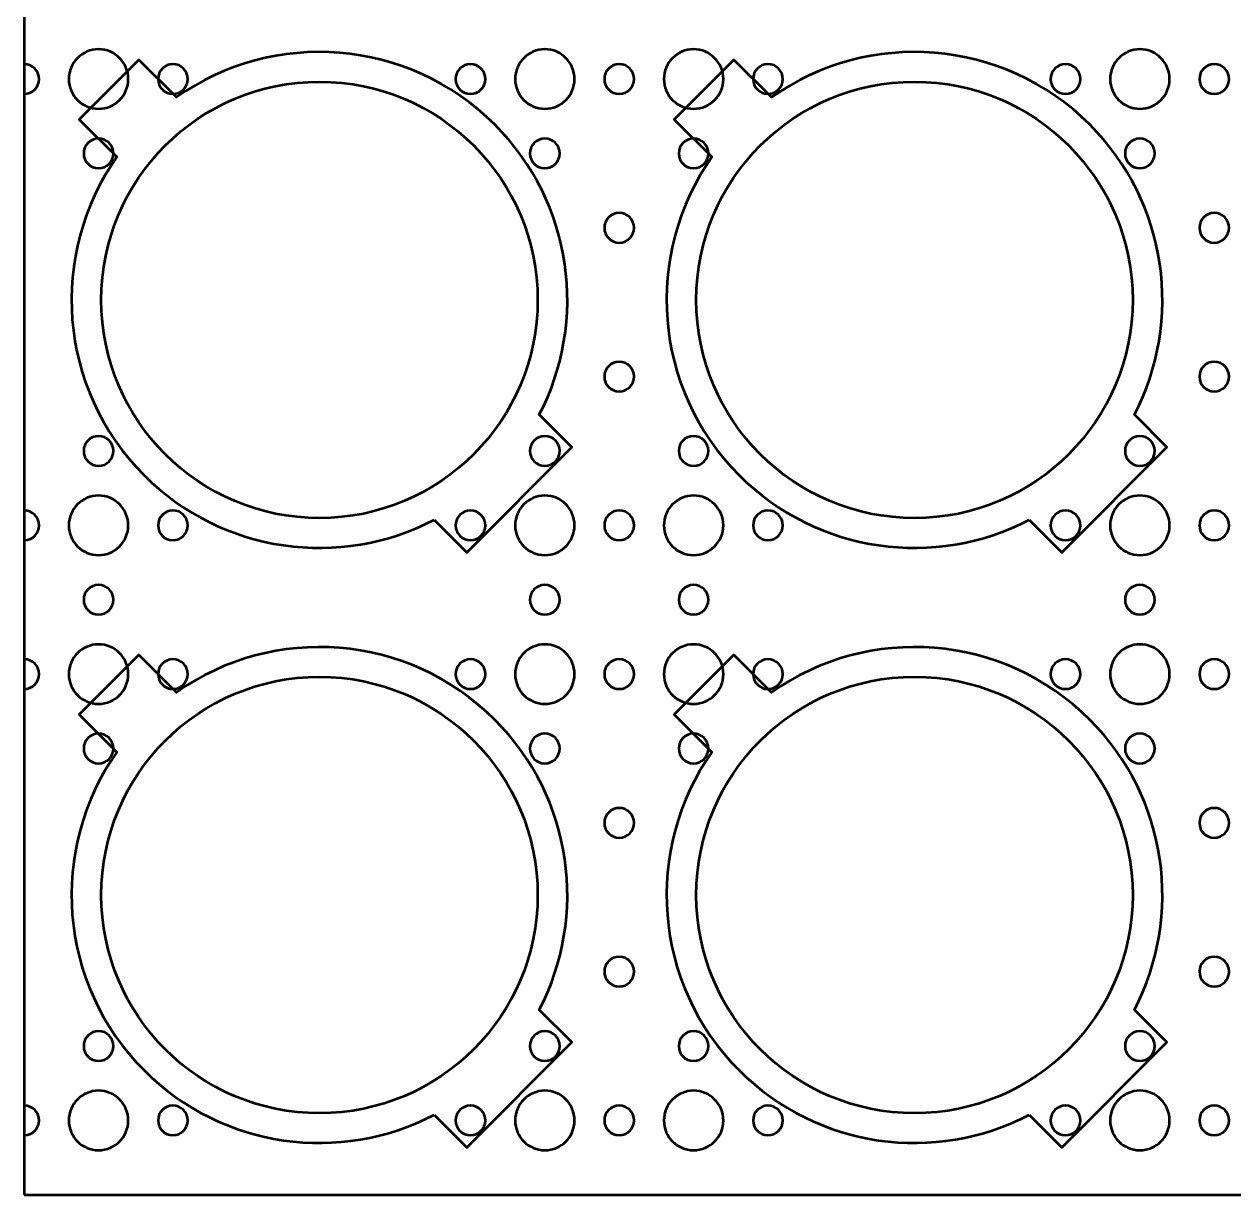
# Model space of a CAD drawing. Header units: centimetres. Extents: x -25 to 25, y -21 to 21.
# Drawn here: x -25 to -12.8, y -21 to -9.2 of the extents above; entities that cross this region are included whole.
import ezdxf

# ---------------------------------------------------------------- set-up
doc = ezdxf.new("R2010")
doc.units = ezdxf.units.CM
doc.header["$MEASUREMENT"] = 0
doc.layers.add('Layer 1', color=7, linetype='Continuous')

msp = doc.modelspace()

# ---------------------------------------------------------------- linework, layer by layer
at = {"layer": 'Layer 1', "lineweight": 53}
msp.add_lwpolyline([(-25, -21), (25, -21), (25, 21), (-25, 21), (-25, -21)], close=True, dxfattribs=at)
for centre in [(-22.02284, -11.97715), (-16.02284, -11.97715), (-22.02284, -17.97715), (-16.02284, -17.97715)]:
    msp.add_ellipse(centre, major_axis=(0, 2.2), ratio=1, dxfattribs=at)
at = {"layer": 'Layer 1', "color": 5, "lineweight": 53}
for points in [[(-20.86639, -14.19426), (-21.80885, -14.68618), (-22.99907, -14.53646), (-23.7906, -13.74492), (-23.7906, -13.74492), (-24.66446, -12.87106), (-24.75602, -11.51131), (-24.06557, -10.53546), (-24.06557, -10.53546), (-24.06557, -10.53546), (-24.44468, -10.15635), (-24.44468, -10.15635), (-24.44468, -10.15635), (-24.44468, -10.15635), (-23.84364, -9.55531), (-23.84364, -9.55531), (-23.84364, -9.55531), (-23.84364, -9.55531), (-23.46453, -9.93442), (-23.46453, -9.93442), (-23.46453, -9.93442), (-22.48868, -9.24397), (-21.12893, -9.33553), (-20.25507, -10.20939), (-20.25507, -10.20939), (-19.46353, -11.00092), (-19.31381, -12.19114), (-19.80573, -13.1336), (-19.80573, -13.1336), (-19.80573, -13.1336), (-19.47725, -13.46208), (-19.47725, -13.46208), (-19.47725, -13.46208), (-19.47725, -13.46208), (-20.53791, -14.52274), (-20.53791, -14.52274), (-20.53791, -14.52274), (-20.53791, -14.52274), (-20.86639, -14.19426), (-20.86639, -14.19426)], [(-14.86639, -14.19426), (-15.80885, -14.68618), (-16.99907, -14.53646), (-17.7906, -13.74492), (-17.7906, -13.74492), (-18.66446, -12.87106), (-18.75602, -11.51131), (-18.06557, -10.53546), (-18.06557, -10.53546), (-18.06557, -10.53546), (-18.44468, -10.15635), (-18.44468, -10.15635), (-18.44468, -10.15635), (-18.44468, -10.15635), (-17.84364, -9.55531), (-17.84364, -9.55531), (-17.84364, -9.55531), (-17.84364, -9.55531), (-17.46453, -9.93442), (-17.46453, -9.93442), (-17.46453, -9.93442), (-16.48868, -9.24397), (-15.12893, -9.33553), (-14.25507, -10.20939), (-14.25507, -10.20939), (-13.46353, -11.00092), (-13.31381, -12.19114), (-13.80573, -13.1336), (-13.80573, -13.1336), (-13.80573, -13.1336), (-13.47725, -13.46208), (-13.47725, -13.46208), (-13.47725, -13.46208), (-13.47725, -13.46208), (-14.53791, -14.52274), (-14.53791, -14.52274), (-14.53791, -14.52274), (-14.53791, -14.52274), (-14.86639, -14.19426), (-14.86639, -14.19426)], [(-20.86639, -20.19426), (-21.80885, -20.68618), (-22.99907, -20.53646), (-23.7906, -19.74492), (-23.7906, -19.74492), (-24.66446, -18.87106), (-24.75602, -17.51131), (-24.06557, -16.53546), (-24.06557, -16.53546), (-24.06557, -16.53546), (-24.44468, -16.15635), (-24.44468, -16.15635), (-24.44468, -16.15635), (-24.44468, -16.15635), (-23.84364, -15.55531), (-23.84364, -15.55531), (-23.84364, -15.55531), (-23.84364, -15.55531), (-23.46453, -15.93442), (-23.46453, -15.93442), (-23.46453, -15.93442), (-22.48868, -15.24397), (-21.12893, -15.33553), (-20.25507, -16.20939), (-20.25507, -16.20939), (-19.46353, -17.00092), (-19.31381, -18.19114), (-19.80573, -19.1336), (-19.80573, -19.1336), (-19.80573, -19.1336), (-19.47725, -19.46208), (-19.47725, -19.46208), (-19.47725, -19.46208), (-19.47725, -19.46208), (-20.53791, -20.52274), (-20.53791, -20.52274), (-20.53791, -20.52274), (-20.53791, -20.52274), (-20.86639, -20.19426), (-20.86639, -20.19426)], [(-14.86639, -20.19426), (-15.80885, -20.68618), (-16.99907, -20.53646), (-17.7906, -19.74492), (-17.7906, -19.74492), (-18.66446, -18.87106), (-18.75602, -17.51131), (-18.06557, -16.53546), (-18.06557, -16.53546), (-18.06557, -16.53546), (-18.44468, -16.15635), (-18.44468, -16.15635), (-18.44468, -16.15635), (-18.44468, -16.15635), (-17.84364, -15.55531), (-17.84364, -15.55531), (-17.84364, -15.55531), (-17.84364, -15.55531), (-17.46453, -15.93442), (-17.46453, -15.93442), (-17.46453, -15.93442), (-16.48868, -15.24397), (-15.12893, -15.33553), (-14.25507, -16.20939), (-14.25507, -16.20939), (-13.46353, -17.00092), (-13.31381, -18.19114), (-13.80573, -19.1336), (-13.80573, -19.1336), (-13.80573, -19.1336), (-13.47725, -19.46208), (-13.47725, -19.46208), (-13.47725, -19.46208), (-13.47725, -19.46208), (-14.53791, -20.52274), (-14.53791, -20.52274), (-14.53791, -20.52274), (-14.53791, -20.52274), (-14.86639, -20.19426), (-14.86639, -20.19426)]]:
    msp.add_open_spline(points, degree=3, knots=[0, 0, 0, 0, 0.09090909, 0.09090909, 0.09090909, 0.09090909, 0.18181818, 0.18181818, 0.18181818, 0.18181818, 0.27272727, 0.27272727, 0.27272727, 0.27272727, 0.36363636, 0.36363636, 0.36363636, 0.36363636, 0.45454545, 0.45454545, 0.45454545, 0.45454545, 0.54545455, 0.54545455, 0.54545455, 0.54545455, 0.63636364, 0.63636364, 0.63636364, 0.63636364, 0.72727273, 0.72727273, 0.72727273, 0.72727273, 0.81818182, 0.81818182, 0.81818182, 0.81818182, 1, 1, 1, 1], dxfattribs=at)
at = {"layer": 'Layer 1', "lineweight": 53}
for points, knots in [([(-24.25, -9.44998), (-24.08431, -9.44998), (-23.95, -9.58429), (-23.95, -9.74998), (-23.95, -9.74998), (-23.95, -9.91567), (-24.08431, -10.04998), (-24.25, -10.04998), (-24.25, -10.04998), (-24.41569, -10.04998), (-24.55, -9.91567), (-24.55, -9.74998), (-24.55, -9.74998), (-24.55, -9.58429), (-24.41569, -9.44998), (-24.25, -9.44998)], [0, 0, 0, 0, 0.2, 0.2, 0.2, 0.2, 0.4, 0.4, 0.4, 0.4, 0.6, 0.6, 0.6, 0.6, 1, 1, 1, 1]), ([(-19.75, -9.44998), (-19.58431, -9.44998), (-19.45, -9.58429), (-19.45, -9.74998), (-19.45, -9.74998), (-19.45, -9.91567), (-19.58431, -10.04998), (-19.75, -10.04998), (-19.75, -10.04998), (-19.91569, -10.04998), (-20.05, -9.91567), (-20.05, -9.74998), (-20.05, -9.74998), (-20.05, -9.58429), (-19.91569, -9.44998), (-19.75, -9.44998)], [0, 0, 0, 0, 0.2, 0.2, 0.2, 0.2, 0.4, 0.4, 0.4, 0.4, 0.6, 0.6, 0.6, 0.6, 1, 1, 1, 1]), ([(-18.25, -9.44998), (-18.08431, -9.44998), (-17.95, -9.58429), (-17.95, -9.74998), (-17.95, -9.74998), (-17.95, -9.91567), (-18.08431, -10.04998), (-18.25, -10.04998), (-18.25, -10.04998), (-18.41569, -10.04998), (-18.55, -9.91567), (-18.55, -9.74998), (-18.55, -9.74998), (-18.55, -9.58429), (-18.41569, -9.44998), (-18.25, -9.44998)], [0, 0, 0, 0, 0.2, 0.2, 0.2, 0.2, 0.4, 0.4, 0.4, 0.4, 0.6, 0.6, 0.6, 0.6, 1, 1, 1, 1]), ([(-13.75, -9.44998), (-13.58431, -9.44998), (-13.45, -9.58429), (-13.45, -9.74998), (-13.45, -9.74998), (-13.45, -9.91567), (-13.58431, -10.04998), (-13.75, -10.04998), (-13.75, -10.04998), (-13.91569, -10.04998), (-14.05, -9.91567), (-14.05, -9.74998), (-14.05, -9.74998), (-14.05, -9.58429), (-13.91569, -9.44998), (-13.75, -9.44998)], [0, 0, 0, 0, 0.2, 0.2, 0.2, 0.2, 0.4, 0.4, 0.4, 0.4, 0.6, 0.6, 0.6, 0.6, 1, 1, 1, 1]), ([(-25, -9.59998), (-24.91716, -9.59998), (-24.85, -9.66714), (-24.85, -9.74998), (-24.85, -9.74998), (-24.85, -9.83282), (-24.91716, -9.89998), (-25, -9.89998), (-25, -9.89998), (-25, -9.89998), (-25, -9.59998), (-25, -9.59998)], [0, 0, 0, 0, 0.25, 0.25, 0.25, 0.25, 0.5, 0.5, 0.5, 0.5, 1, 1, 1, 1]), ([(-23.5, -9.59998), (-23.41716, -9.59998), (-23.35, -9.66714), (-23.35, -9.74998), (-23.35, -9.74998), (-23.35, -9.83282), (-23.41716, -9.89998), (-23.5, -9.89998), (-23.5, -9.89998), (-23.58284, -9.89998), (-23.65, -9.83282), (-23.65, -9.74998), (-23.65, -9.74998), (-23.65, -9.66714), (-23.58284, -9.59998), (-23.5, -9.59998)], [0, 0, 0, 0, 0.2, 0.2, 0.2, 0.2, 0.4, 0.4, 0.4, 0.4, 0.6, 0.6, 0.6, 0.6, 1, 1, 1, 1]), ([(-20.5, -9.59998), (-20.41716, -9.59998), (-20.35, -9.66714), (-20.35, -9.74998), (-20.35, -9.74998), (-20.35, -9.83282), (-20.41716, -9.89998), (-20.5, -9.89998), (-20.5, -9.89998), (-20.58284, -9.89998), (-20.65, -9.83282), (-20.65, -9.74998), (-20.65, -9.74998), (-20.65, -9.66714), (-20.58284, -9.59998), (-20.5, -9.59998)], [0, 0, 0, 0, 0.2, 0.2, 0.2, 0.2, 0.4, 0.4, 0.4, 0.4, 0.6, 0.6, 0.6, 0.6, 1, 1, 1, 1]), ([(-19, -9.59998), (-18.91716, -9.59998), (-18.85, -9.66714), (-18.85, -9.74998), (-18.85, -9.74998), (-18.85, -9.83282), (-18.91716, -9.89998), (-19, -9.89998), (-19, -9.89998), (-19.08284, -9.89998), (-19.15, -9.83282), (-19.15, -9.74998), (-19.15, -9.74998), (-19.15, -9.66714), (-19.08284, -9.59998), (-19, -9.59998)], [0, 0, 0, 0, 0.2, 0.2, 0.2, 0.2, 0.4, 0.4, 0.4, 0.4, 0.6, 0.6, 0.6, 0.6, 1, 1, 1, 1]), ([(-17.5, -9.59998), (-17.41716, -9.59998), (-17.35, -9.66714), (-17.35, -9.74998), (-17.35, -9.74998), (-17.35, -9.83282), (-17.41716, -9.89998), (-17.5, -9.89998), (-17.5, -9.89998), (-17.58284, -9.89998), (-17.65, -9.83282), (-17.65, -9.74998), (-17.65, -9.74998), (-17.65, -9.66714), (-17.58284, -9.59998), (-17.5, -9.59998)], [0, 0, 0, 0, 0.2, 0.2, 0.2, 0.2, 0.4, 0.4, 0.4, 0.4, 0.6, 0.6, 0.6, 0.6, 1, 1, 1, 1]), ([(-14.5, -9.59998), (-14.41716, -9.59998), (-14.35, -9.66714), (-14.35, -9.74998), (-14.35, -9.74998), (-14.35, -9.83282), (-14.41716, -9.89998), (-14.5, -9.89998), (-14.5, -9.89998), (-14.58284, -9.89998), (-14.65, -9.83282), (-14.65, -9.74998), (-14.65, -9.74998), (-14.65, -9.66714), (-14.58284, -9.59998), (-14.5, -9.59998)], [0, 0, 0, 0, 0.2, 0.2, 0.2, 0.2, 0.4, 0.4, 0.4, 0.4, 0.6, 0.6, 0.6, 0.6, 1, 1, 1, 1]), ([(-13, -9.59998), (-12.91716, -9.59998), (-12.85, -9.66714), (-12.85, -9.74998), (-12.85, -9.74998), (-12.85, -9.83282), (-12.91716, -9.89998), (-13, -9.89998), (-13, -9.89998), (-13.08284, -9.89998), (-13.15, -9.83282), (-13.15, -9.74998), (-13.15, -9.74998), (-13.15, -9.66714), (-13.08284, -9.59998), (-13, -9.59998)], [0, 0, 0, 0, 0.2, 0.2, 0.2, 0.2, 0.4, 0.4, 0.4, 0.4, 0.6, 0.6, 0.6, 0.6, 1, 1, 1, 1]), ([(-24.4, -10.49998), (-24.4, -10.41714), (-24.33284, -10.34998), (-24.25, -10.34998), (-24.25, -10.34998), (-24.16716, -10.34998), (-24.1, -10.41714), (-24.1, -10.49998), (-24.1, -10.49998), (-24.1, -10.58282), (-24.16716, -10.64998), (-24.25, -10.64998), (-24.25, -10.64998), (-24.33284, -10.64998), (-24.4, -10.58282), (-24.4, -10.49998)], [0, 0, 0, 0, 0.2, 0.2, 0.2, 0.2, 0.4, 0.4, 0.4, 0.4, 0.6, 0.6, 0.6, 0.6, 1, 1, 1, 1]), ([(-19.9, -10.49998), (-19.9, -10.41714), (-19.83284, -10.34998), (-19.75, -10.34998), (-19.75, -10.34998), (-19.66716, -10.34998), (-19.6, -10.41714), (-19.6, -10.49998), (-19.6, -10.49998), (-19.6, -10.58282), (-19.66716, -10.64998), (-19.75, -10.64998), (-19.75, -10.64998), (-19.83284, -10.64998), (-19.9, -10.58282), (-19.9, -10.49998)], [0, 0, 0, 0, 0.2, 0.2, 0.2, 0.2, 0.4, 0.4, 0.4, 0.4, 0.6, 0.6, 0.6, 0.6, 1, 1, 1, 1]), ([(-18.4, -10.49998), (-18.4, -10.41714), (-18.33284, -10.34998), (-18.25, -10.34998), (-18.25, -10.34998), (-18.16716, -10.34998), (-18.1, -10.41714), (-18.1, -10.49998), (-18.1, -10.49998), (-18.1, -10.58282), (-18.16716, -10.64998), (-18.25, -10.64998), (-18.25, -10.64998), (-18.33284, -10.64998), (-18.4, -10.58282), (-18.4, -10.49998)], [0, 0, 0, 0, 0.2, 0.2, 0.2, 0.2, 0.4, 0.4, 0.4, 0.4, 0.6, 0.6, 0.6, 0.6, 1, 1, 1, 1]), ([(-13.9, -10.49998), (-13.9, -10.41714), (-13.83284, -10.34998), (-13.75, -10.34998), (-13.75, -10.34998), (-13.66716, -10.34998), (-13.6, -10.41714), (-13.6, -10.49998), (-13.6, -10.49998), (-13.6, -10.58282), (-13.66716, -10.64998), (-13.75, -10.64998), (-13.75, -10.64998), (-13.83284, -10.64998), (-13.9, -10.58282), (-13.9, -10.49998)], [0, 0, 0, 0, 0.2, 0.2, 0.2, 0.2, 0.4, 0.4, 0.4, 0.4, 0.6, 0.6, 0.6, 0.6, 1, 1, 1, 1]), ([(-19, -11.09998), (-18.91716, -11.09998), (-18.85, -11.16714), (-18.85, -11.24998), (-18.85, -11.24998), (-18.85, -11.33282), (-18.91716, -11.39998), (-19, -11.39998), (-19, -11.39998), (-19.08284, -11.39998), (-19.15, -11.33282), (-19.15, -11.24998), (-19.15, -11.24998), (-19.15, -11.16714), (-19.08284, -11.09998), (-19, -11.09998)], [0, 0, 0, 0, 0.2, 0.2, 0.2, 0.2, 0.4, 0.4, 0.4, 0.4, 0.6, 0.6, 0.6, 0.6, 1, 1, 1, 1]), ([(-13, -11.09998), (-12.91716, -11.09998), (-12.85, -11.16714), (-12.85, -11.24998), (-12.85, -11.24998), (-12.85, -11.33282), (-12.91716, -11.39998), (-13, -11.39998), (-13, -11.39998), (-13.08284, -11.39998), (-13.15, -11.33282), (-13.15, -11.24998), (-13.15, -11.24998), (-13.15, -11.16714), (-13.08284, -11.09998), (-13, -11.09998)], [0, 0, 0, 0, 0.2, 0.2, 0.2, 0.2, 0.4, 0.4, 0.4, 0.4, 0.6, 0.6, 0.6, 0.6, 1, 1, 1, 1]), ([(-19, -12.59998), (-18.91716, -12.59998), (-18.85, -12.66714), (-18.85, -12.74998), (-18.85, -12.74998), (-18.85, -12.83282), (-18.91716, -12.89998), (-19, -12.89998), (-19, -12.89998), (-19.08284, -12.89998), (-19.15, -12.83282), (-19.15, -12.74998), (-19.15, -12.74998), (-19.15, -12.66714), (-19.08284, -12.59998), (-19, -12.59998)], [0, 0, 0, 0, 0.2, 0.2, 0.2, 0.2, 0.4, 0.4, 0.4, 0.4, 0.6, 0.6, 0.6, 0.6, 1, 1, 1, 1]), ([(-13, -12.59998), (-12.91716, -12.59998), (-12.85, -12.66714), (-12.85, -12.74998), (-12.85, -12.74998), (-12.85, -12.83282), (-12.91716, -12.89998), (-13, -12.89998), (-13, -12.89998), (-13.08284, -12.89998), (-13.15, -12.83282), (-13.15, -12.74998), (-13.15, -12.74998), (-13.15, -12.66714), (-13.08284, -12.59998), (-13, -12.59998)], [0, 0, 0, 0, 0.2, 0.2, 0.2, 0.2, 0.4, 0.4, 0.4, 0.4, 0.6, 0.6, 0.6, 0.6, 1, 1, 1, 1]), ([(-24.4, -13.49998), (-24.4, -13.41714), (-24.33284, -13.34998), (-24.25, -13.34998), (-24.25, -13.34998), (-24.16716, -13.34998), (-24.1, -13.41714), (-24.1, -13.49998), (-24.1, -13.49998), (-24.1, -13.58282), (-24.16716, -13.64998), (-24.25, -13.64998), (-24.25, -13.64998), (-24.33284, -13.64998), (-24.4, -13.58282), (-24.4, -13.49998)], [0, 0, 0, 0, 0.2, 0.2, 0.2, 0.2, 0.4, 0.4, 0.4, 0.4, 0.6, 0.6, 0.6, 0.6, 1, 1, 1, 1]), ([(-19.9, -13.49998), (-19.9, -13.41714), (-19.83284, -13.34998), (-19.75, -13.34998), (-19.75, -13.34998), (-19.66716, -13.34998), (-19.6, -13.41714), (-19.6, -13.49998), (-19.6, -13.49998), (-19.6, -13.58282), (-19.66716, -13.64998), (-19.75, -13.64998), (-19.75, -13.64998), (-19.83284, -13.64998), (-19.9, -13.58282), (-19.9, -13.49998)], [0, 0, 0, 0, 0.2, 0.2, 0.2, 0.2, 0.4, 0.4, 0.4, 0.4, 0.6, 0.6, 0.6, 0.6, 1, 1, 1, 1]), ([(-18.4, -13.49998), (-18.4, -13.41714), (-18.33284, -13.34998), (-18.25, -13.34998), (-18.25, -13.34998), (-18.16716, -13.34998), (-18.1, -13.41714), (-18.1, -13.49998), (-18.1, -13.49998), (-18.1, -13.58282), (-18.16716, -13.64998), (-18.25, -13.64998), (-18.25, -13.64998), (-18.33284, -13.64998), (-18.4, -13.58282), (-18.4, -13.49998)], [0, 0, 0, 0, 0.2, 0.2, 0.2, 0.2, 0.4, 0.4, 0.4, 0.4, 0.6, 0.6, 0.6, 0.6, 1, 1, 1, 1]), ([(-13.9, -13.49998), (-13.9, -13.41714), (-13.83284, -13.34998), (-13.75, -13.34998), (-13.75, -13.34998), (-13.66716, -13.34998), (-13.6, -13.41714), (-13.6, -13.49998), (-13.6, -13.49998), (-13.6, -13.58282), (-13.66716, -13.64998), (-13.75, -13.64998), (-13.75, -13.64998), (-13.83284, -13.64998), (-13.9, -13.58282), (-13.9, -13.49998)], [0, 0, 0, 0, 0.2, 0.2, 0.2, 0.2, 0.4, 0.4, 0.4, 0.4, 0.6, 0.6, 0.6, 0.6, 1, 1, 1, 1]), ([(-24.25, -13.94998), (-24.08431, -13.94998), (-23.95, -14.08429), (-23.95, -14.24998), (-23.95, -14.24998), (-23.95, -14.41567), (-24.08431, -14.54998), (-24.25, -14.54998), (-24.25, -14.54998), (-24.41569, -14.54998), (-24.55, -14.41567), (-24.55, -14.24998), (-24.55, -14.24998), (-24.55, -14.08429), (-24.41569, -13.94998), (-24.25, -13.94998)], [0, 0, 0, 0, 0.2, 0.2, 0.2, 0.2, 0.4, 0.4, 0.4, 0.4, 0.6, 0.6, 0.6, 0.6, 1, 1, 1, 1]), ([(-19.75, -13.94998), (-19.58431, -13.94998), (-19.45, -14.08429), (-19.45, -14.24998), (-19.45, -14.24998), (-19.45, -14.41567), (-19.58431, -14.54998), (-19.75, -14.54998), (-19.75, -14.54998), (-19.91569, -14.54998), (-20.05, -14.41567), (-20.05, -14.24998), (-20.05, -14.24998), (-20.05, -14.08429), (-19.91569, -13.94998), (-19.75, -13.94998)], [0, 0, 0, 0, 0.2, 0.2, 0.2, 0.2, 0.4, 0.4, 0.4, 0.4, 0.6, 0.6, 0.6, 0.6, 1, 1, 1, 1]), ([(-18.25, -13.94998), (-18.08431, -13.94998), (-17.95, -14.08429), (-17.95, -14.24998), (-17.95, -14.24998), (-17.95, -14.41567), (-18.08431, -14.54998), (-18.25, -14.54998), (-18.25, -14.54998), (-18.41569, -14.54998), (-18.55, -14.41567), (-18.55, -14.24998), (-18.55, -14.24998), (-18.55, -14.08429), (-18.41569, -13.94998), (-18.25, -13.94998)], [0, 0, 0, 0, 0.2, 0.2, 0.2, 0.2, 0.4, 0.4, 0.4, 0.4, 0.6, 0.6, 0.6, 0.6, 1, 1, 1, 1]), ([(-13.75, -13.94998), (-13.58431, -13.94998), (-13.45, -14.08429), (-13.45, -14.24998), (-13.45, -14.24998), (-13.45, -14.41567), (-13.58431, -14.54998), (-13.75, -14.54998), (-13.75, -14.54998), (-13.91569, -14.54998), (-14.05, -14.41567), (-14.05, -14.24998), (-14.05, -14.24998), (-14.05, -14.08429), (-13.91569, -13.94998), (-13.75, -13.94998)], [0, 0, 0, 0, 0.2, 0.2, 0.2, 0.2, 0.4, 0.4, 0.4, 0.4, 0.6, 0.6, 0.6, 0.6, 1, 1, 1, 1]), ([(-25, -14.09998), (-24.91716, -14.09998), (-24.85, -14.16714), (-24.85, -14.24998), (-24.85, -14.24998), (-24.85, -14.33282), (-24.91716, -14.39998), (-25, -14.39998), (-25, -14.39998), (-25, -14.39998), (-25, -14.09998), (-25, -14.09998)], [0, 0, 0, 0, 0.25, 0.25, 0.25, 0.25, 0.5, 0.5, 0.5, 0.5, 1, 1, 1, 1]), ([(-23.5, -14.09998), (-23.41716, -14.09998), (-23.35, -14.16714), (-23.35, -14.24998), (-23.35, -14.24998), (-23.35, -14.33282), (-23.41716, -14.39998), (-23.5, -14.39998), (-23.5, -14.39998), (-23.58284, -14.39998), (-23.65, -14.33282), (-23.65, -14.24998), (-23.65, -14.24998), (-23.65, -14.16714), (-23.58284, -14.09998), (-23.5, -14.09998)], [0, 0, 0, 0, 0.2, 0.2, 0.2, 0.2, 0.4, 0.4, 0.4, 0.4, 0.6, 0.6, 0.6, 0.6, 1, 1, 1, 1]), ([(-20.5, -14.09998), (-20.41716, -14.09998), (-20.35, -14.16714), (-20.35, -14.24998), (-20.35, -14.24998), (-20.35, -14.33282), (-20.41716, -14.39998), (-20.5, -14.39998), (-20.5, -14.39998), (-20.58284, -14.39998), (-20.65, -14.33282), (-20.65, -14.24998), (-20.65, -14.24998), (-20.65, -14.16714), (-20.58284, -14.09998), (-20.5, -14.09998)], [0, 0, 0, 0, 0.2, 0.2, 0.2, 0.2, 0.4, 0.4, 0.4, 0.4, 0.6, 0.6, 0.6, 0.6, 1, 1, 1, 1]), ([(-19, -14.09998), (-18.91716, -14.09998), (-18.85, -14.16714), (-18.85, -14.24998), (-18.85, -14.24998), (-18.85, -14.33282), (-18.91716, -14.39998), (-19, -14.39998), (-19, -14.39998), (-19.08284, -14.39998), (-19.15, -14.33282), (-19.15, -14.24998), (-19.15, -14.24998), (-19.15, -14.16714), (-19.08284, -14.09998), (-19, -14.09998)], [0, 0, 0, 0, 0.2, 0.2, 0.2, 0.2, 0.4, 0.4, 0.4, 0.4, 0.6, 0.6, 0.6, 0.6, 1, 1, 1, 1]), ([(-17.5, -14.09998), (-17.41716, -14.09998), (-17.35, -14.16714), (-17.35, -14.24998), (-17.35, -14.24998), (-17.35, -14.33282), (-17.41716, -14.39998), (-17.5, -14.39998), (-17.5, -14.39998), (-17.58284, -14.39998), (-17.65, -14.33282), (-17.65, -14.24998), (-17.65, -14.24998), (-17.65, -14.16714), (-17.58284, -14.09998), (-17.5, -14.09998)], [0, 0, 0, 0, 0.2, 0.2, 0.2, 0.2, 0.4, 0.4, 0.4, 0.4, 0.6, 0.6, 0.6, 0.6, 1, 1, 1, 1]), ([(-14.5, -14.09998), (-14.41716, -14.09998), (-14.35, -14.16714), (-14.35, -14.24998), (-14.35, -14.24998), (-14.35, -14.33282), (-14.41716, -14.39998), (-14.5, -14.39998), (-14.5, -14.39998), (-14.58284, -14.39998), (-14.65, -14.33282), (-14.65, -14.24998), (-14.65, -14.24998), (-14.65, -14.16714), (-14.58284, -14.09998), (-14.5, -14.09998)], [0, 0, 0, 0, 0.2, 0.2, 0.2, 0.2, 0.4, 0.4, 0.4, 0.4, 0.6, 0.6, 0.6, 0.6, 1, 1, 1, 1]), ([(-13, -14.09998), (-12.91716, -14.09998), (-12.85, -14.16714), (-12.85, -14.24998), (-12.85, -14.24998), (-12.85, -14.33282), (-12.91716, -14.39998), (-13, -14.39998), (-13, -14.39998), (-13.08284, -14.39998), (-13.15, -14.33282), (-13.15, -14.24998), (-13.15, -14.24998), (-13.15, -14.16714), (-13.08284, -14.09998), (-13, -14.09998)], [0, 0, 0, 0, 0.2, 0.2, 0.2, 0.2, 0.4, 0.4, 0.4, 0.4, 0.6, 0.6, 0.6, 0.6, 1, 1, 1, 1]), ([(-24.4, -14.99998), (-24.4, -14.91714), (-24.33284, -14.84998), (-24.25, -14.84998), (-24.25, -14.84998), (-24.16716, -14.84998), (-24.1, -14.91714), (-24.1, -14.99998), (-24.1, -14.99998), (-24.1, -15.08282), (-24.16716, -15.14998), (-24.25, -15.14998), (-24.25, -15.14998), (-24.33284, -15.14998), (-24.4, -15.08282), (-24.4, -14.99998)], [0, 0, 0, 0, 0.2, 0.2, 0.2, 0.2, 0.4, 0.4, 0.4, 0.4, 0.6, 0.6, 0.6, 0.6, 1, 1, 1, 1]), ([(-19.9, -14.99998), (-19.9, -14.91714), (-19.83284, -14.84998), (-19.75, -14.84998), (-19.75, -14.84998), (-19.66716, -14.84998), (-19.6, -14.91714), (-19.6, -14.99998), (-19.6, -14.99998), (-19.6, -15.08282), (-19.66716, -15.14998), (-19.75, -15.14998), (-19.75, -15.14998), (-19.83284, -15.14998), (-19.9, -15.08282), (-19.9, -14.99998)], [0, 0, 0, 0, 0.2, 0.2, 0.2, 0.2, 0.4, 0.4, 0.4, 0.4, 0.6, 0.6, 0.6, 0.6, 1, 1, 1, 1]), ([(-18.4, -14.99998), (-18.4, -14.91714), (-18.33284, -14.84998), (-18.25, -14.84998), (-18.25, -14.84998), (-18.16716, -14.84998), (-18.1, -14.91714), (-18.1, -14.99998), (-18.1, -14.99998), (-18.1, -15.08282), (-18.16716, -15.14998), (-18.25, -15.14998), (-18.25, -15.14998), (-18.33284, -15.14998), (-18.4, -15.08282), (-18.4, -14.99998)], [0, 0, 0, 0, 0.2, 0.2, 0.2, 0.2, 0.4, 0.4, 0.4, 0.4, 0.6, 0.6, 0.6, 0.6, 1, 1, 1, 1]), ([(-13.9, -14.99998), (-13.9, -14.91714), (-13.83284, -14.84998), (-13.75, -14.84998), (-13.75, -14.84998), (-13.66716, -14.84998), (-13.6, -14.91714), (-13.6, -14.99998), (-13.6, -14.99998), (-13.6, -15.08282), (-13.66716, -15.14998), (-13.75, -15.14998), (-13.75, -15.14998), (-13.83284, -15.14998), (-13.9, -15.08282), (-13.9, -14.99998)], [0, 0, 0, 0, 0.2, 0.2, 0.2, 0.2, 0.4, 0.4, 0.4, 0.4, 0.6, 0.6, 0.6, 0.6, 1, 1, 1, 1]), ([(-24.25, -15.44998), (-24.08431, -15.44998), (-23.95, -15.58429), (-23.95, -15.74998), (-23.95, -15.74998), (-23.95, -15.91567), (-24.08431, -16.04998), (-24.25, -16.04998), (-24.25, -16.04998), (-24.41569, -16.04998), (-24.55, -15.91567), (-24.55, -15.74998), (-24.55, -15.74998), (-24.55, -15.58429), (-24.41569, -15.44998), (-24.25, -15.44998)], [0, 0, 0, 0, 0.2, 0.2, 0.2, 0.2, 0.4, 0.4, 0.4, 0.4, 0.6, 0.6, 0.6, 0.6, 1, 1, 1, 1]), ([(-19.75, -15.44998), (-19.58431, -15.44998), (-19.45, -15.58429), (-19.45, -15.74998), (-19.45, -15.74998), (-19.45, -15.91567), (-19.58431, -16.04998), (-19.75, -16.04998), (-19.75, -16.04998), (-19.91569, -16.04998), (-20.05, -15.91567), (-20.05, -15.74998), (-20.05, -15.74998), (-20.05, -15.58429), (-19.91569, -15.44998), (-19.75, -15.44998)], [0, 0, 0, 0, 0.2, 0.2, 0.2, 0.2, 0.4, 0.4, 0.4, 0.4, 0.6, 0.6, 0.6, 0.6, 1, 1, 1, 1]), ([(-18.25, -15.44998), (-18.08431, -15.44998), (-17.95, -15.58429), (-17.95, -15.74998), (-17.95, -15.74998), (-17.95, -15.91567), (-18.08431, -16.04998), (-18.25, -16.04998), (-18.25, -16.04998), (-18.41569, -16.04998), (-18.55, -15.91567), (-18.55, -15.74998), (-18.55, -15.74998), (-18.55, -15.58429), (-18.41569, -15.44998), (-18.25, -15.44998)], [0, 0, 0, 0, 0.2, 0.2, 0.2, 0.2, 0.4, 0.4, 0.4, 0.4, 0.6, 0.6, 0.6, 0.6, 1, 1, 1, 1]), ([(-13.75, -15.44998), (-13.58431, -15.44998), (-13.45, -15.58429), (-13.45, -15.74998), (-13.45, -15.74998), (-13.45, -15.91567), (-13.58431, -16.04998), (-13.75, -16.04998), (-13.75, -16.04998), (-13.91569, -16.04998), (-14.05, -15.91567), (-14.05, -15.74998), (-14.05, -15.74998), (-14.05, -15.58429), (-13.91569, -15.44998), (-13.75, -15.44998)], [0, 0, 0, 0, 0.2, 0.2, 0.2, 0.2, 0.4, 0.4, 0.4, 0.4, 0.6, 0.6, 0.6, 0.6, 1, 1, 1, 1]), ([(-25, -15.59998), (-24.91716, -15.59998), (-24.85, -15.66714), (-24.85, -15.74998), (-24.85, -15.74998), (-24.85, -15.83282), (-24.91716, -15.89998), (-25, -15.89998), (-25, -15.89998), (-25, -15.89998), (-25, -15.59998), (-25, -15.59998)], [0, 0, 0, 0, 0.25, 0.25, 0.25, 0.25, 0.5, 0.5, 0.5, 0.5, 1, 1, 1, 1]), ([(-23.5, -15.59998), (-23.41716, -15.59998), (-23.35, -15.66714), (-23.35, -15.74998), (-23.35, -15.74998), (-23.35, -15.83282), (-23.41716, -15.89998), (-23.5, -15.89998), (-23.5, -15.89998), (-23.58284, -15.89998), (-23.65, -15.83282), (-23.65, -15.74998), (-23.65, -15.74998), (-23.65, -15.66714), (-23.58284, -15.59998), (-23.5, -15.59998)], [0, 0, 0, 0, 0.2, 0.2, 0.2, 0.2, 0.4, 0.4, 0.4, 0.4, 0.6, 0.6, 0.6, 0.6, 1, 1, 1, 1]), ([(-20.5, -15.59998), (-20.41716, -15.59998), (-20.35, -15.66714), (-20.35, -15.74998), (-20.35, -15.74998), (-20.35, -15.83282), (-20.41716, -15.89998), (-20.5, -15.89998), (-20.5, -15.89998), (-20.58284, -15.89998), (-20.65, -15.83282), (-20.65, -15.74998), (-20.65, -15.74998), (-20.65, -15.66714), (-20.58284, -15.59998), (-20.5, -15.59998)], [0, 0, 0, 0, 0.2, 0.2, 0.2, 0.2, 0.4, 0.4, 0.4, 0.4, 0.6, 0.6, 0.6, 0.6, 1, 1, 1, 1]), ([(-19, -15.59998), (-18.91716, -15.59998), (-18.85, -15.66714), (-18.85, -15.74998), (-18.85, -15.74998), (-18.85, -15.83282), (-18.91716, -15.89998), (-19, -15.89998), (-19, -15.89998), (-19.08284, -15.89998), (-19.15, -15.83282), (-19.15, -15.74998), (-19.15, -15.74998), (-19.15, -15.66714), (-19.08284, -15.59998), (-19, -15.59998)], [0, 0, 0, 0, 0.2, 0.2, 0.2, 0.2, 0.4, 0.4, 0.4, 0.4, 0.6, 0.6, 0.6, 0.6, 1, 1, 1, 1]), ([(-17.5, -15.59998), (-17.41716, -15.59998), (-17.35, -15.66714), (-17.35, -15.74998), (-17.35, -15.74998), (-17.35, -15.83282), (-17.41716, -15.89998), (-17.5, -15.89998), (-17.5, -15.89998), (-17.58284, -15.89998), (-17.65, -15.83282), (-17.65, -15.74998), (-17.65, -15.74998), (-17.65, -15.66714), (-17.58284, -15.59998), (-17.5, -15.59998)], [0, 0, 0, 0, 0.2, 0.2, 0.2, 0.2, 0.4, 0.4, 0.4, 0.4, 0.6, 0.6, 0.6, 0.6, 1, 1, 1, 1]), ([(-14.5, -15.59998), (-14.41716, -15.59998), (-14.35, -15.66714), (-14.35, -15.74998), (-14.35, -15.74998), (-14.35, -15.83282), (-14.41716, -15.89998), (-14.5, -15.89998), (-14.5, -15.89998), (-14.58284, -15.89998), (-14.65, -15.83282), (-14.65, -15.74998), (-14.65, -15.74998), (-14.65, -15.66714), (-14.58284, -15.59998), (-14.5, -15.59998)], [0, 0, 0, 0, 0.2, 0.2, 0.2, 0.2, 0.4, 0.4, 0.4, 0.4, 0.6, 0.6, 0.6, 0.6, 1, 1, 1, 1]), ([(-13, -15.59998), (-12.91716, -15.59998), (-12.85, -15.66714), (-12.85, -15.74998), (-12.85, -15.74998), (-12.85, -15.83282), (-12.91716, -15.89998), (-13, -15.89998), (-13, -15.89998), (-13.08284, -15.89998), (-13.15, -15.83282), (-13.15, -15.74998), (-13.15, -15.74998), (-13.15, -15.66714), (-13.08284, -15.59998), (-13, -15.59998)], [0, 0, 0, 0, 0.2, 0.2, 0.2, 0.2, 0.4, 0.4, 0.4, 0.4, 0.6, 0.6, 0.6, 0.6, 1, 1, 1, 1]), ([(-24.4, -16.49998), (-24.4, -16.41714), (-24.33284, -16.34998), (-24.25, -16.34998), (-24.25, -16.34998), (-24.16716, -16.34998), (-24.1, -16.41714), (-24.1, -16.49998), (-24.1, -16.49998), (-24.1, -16.58282), (-24.16716, -16.64998), (-24.25, -16.64998), (-24.25, -16.64998), (-24.33284, -16.64998), (-24.4, -16.58282), (-24.4, -16.49998)], [0, 0, 0, 0, 0.2, 0.2, 0.2, 0.2, 0.4, 0.4, 0.4, 0.4, 0.6, 0.6, 0.6, 0.6, 1, 1, 1, 1]), ([(-19.9, -16.49998), (-19.9, -16.41714), (-19.83284, -16.34998), (-19.75, -16.34998), (-19.75, -16.34998), (-19.66716, -16.34998), (-19.6, -16.41714), (-19.6, -16.49998), (-19.6, -16.49998), (-19.6, -16.58282), (-19.66716, -16.64998), (-19.75, -16.64998), (-19.75, -16.64998), (-19.83284, -16.64998), (-19.9, -16.58282), (-19.9, -16.49998)], [0, 0, 0, 0, 0.2, 0.2, 0.2, 0.2, 0.4, 0.4, 0.4, 0.4, 0.6, 0.6, 0.6, 0.6, 1, 1, 1, 1]), ([(-18.4, -16.49998), (-18.4, -16.41714), (-18.33284, -16.34998), (-18.25, -16.34998), (-18.25, -16.34998), (-18.16716, -16.34998), (-18.1, -16.41714), (-18.1, -16.49998), (-18.1, -16.49998), (-18.1, -16.58282), (-18.16716, -16.64998), (-18.25, -16.64998), (-18.25, -16.64998), (-18.33284, -16.64998), (-18.4, -16.58282), (-18.4, -16.49998)], [0, 0, 0, 0, 0.2, 0.2, 0.2, 0.2, 0.4, 0.4, 0.4, 0.4, 0.6, 0.6, 0.6, 0.6, 1, 1, 1, 1]), ([(-13.9, -16.49998), (-13.9, -16.41714), (-13.83284, -16.34998), (-13.75, -16.34998), (-13.75, -16.34998), (-13.66716, -16.34998), (-13.6, -16.41714), (-13.6, -16.49998), (-13.6, -16.49998), (-13.6, -16.58282), (-13.66716, -16.64998), (-13.75, -16.64998), (-13.75, -16.64998), (-13.83284, -16.64998), (-13.9, -16.58282), (-13.9, -16.49998)], [0, 0, 0, 0, 0.2, 0.2, 0.2, 0.2, 0.4, 0.4, 0.4, 0.4, 0.6, 0.6, 0.6, 0.6, 1, 1, 1, 1]), ([(-19, -17.09998), (-18.91716, -17.09998), (-18.85, -17.16714), (-18.85, -17.24998), (-18.85, -17.24998), (-18.85, -17.33282), (-18.91716, -17.39998), (-19, -17.39998), (-19, -17.39998), (-19.08284, -17.39998), (-19.15, -17.33282), (-19.15, -17.24998), (-19.15, -17.24998), (-19.15, -17.16714), (-19.08284, -17.09998), (-19, -17.09998)], [0, 0, 0, 0, 0.2, 0.2, 0.2, 0.2, 0.4, 0.4, 0.4, 0.4, 0.6, 0.6, 0.6, 0.6, 1, 1, 1, 1]), ([(-13, -17.09998), (-12.91716, -17.09998), (-12.85, -17.16714), (-12.85, -17.24998), (-12.85, -17.24998), (-12.85, -17.33282), (-12.91716, -17.39998), (-13, -17.39998), (-13, -17.39998), (-13.08284, -17.39998), (-13.15, -17.33282), (-13.15, -17.24998), (-13.15, -17.24998), (-13.15, -17.16714), (-13.08284, -17.09998), (-13, -17.09998)], [0, 0, 0, 0, 0.2, 0.2, 0.2, 0.2, 0.4, 0.4, 0.4, 0.4, 0.6, 0.6, 0.6, 0.6, 1, 1, 1, 1]), ([(-19, -18.59998), (-18.91716, -18.59998), (-18.85, -18.66714), (-18.85, -18.74998), (-18.85, -18.74998), (-18.85, -18.83282), (-18.91716, -18.89998), (-19, -18.89998), (-19, -18.89998), (-19.08284, -18.89998), (-19.15, -18.83282), (-19.15, -18.74998), (-19.15, -18.74998), (-19.15, -18.66714), (-19.08284, -18.59998), (-19, -18.59998)], [0, 0, 0, 0, 0.2, 0.2, 0.2, 0.2, 0.4, 0.4, 0.4, 0.4, 0.6, 0.6, 0.6, 0.6, 1, 1, 1, 1]), ([(-13, -18.59998), (-12.91716, -18.59998), (-12.85, -18.66714), (-12.85, -18.74998), (-12.85, -18.74998), (-12.85, -18.83282), (-12.91716, -18.89998), (-13, -18.89998), (-13, -18.89998), (-13.08284, -18.89998), (-13.15, -18.83282), (-13.15, -18.74998), (-13.15, -18.74998), (-13.15, -18.66714), (-13.08284, -18.59998), (-13, -18.59998)], [0, 0, 0, 0, 0.2, 0.2, 0.2, 0.2, 0.4, 0.4, 0.4, 0.4, 0.6, 0.6, 0.6, 0.6, 1, 1, 1, 1]), ([(-24.4, -19.49998), (-24.4, -19.41714), (-24.33284, -19.34998), (-24.25, -19.34998), (-24.25, -19.34998), (-24.16716, -19.34998), (-24.1, -19.41714), (-24.1, -19.49998), (-24.1, -19.49998), (-24.1, -19.58282), (-24.16716, -19.64998), (-24.25, -19.64998), (-24.25, -19.64998), (-24.33284, -19.64998), (-24.4, -19.58282), (-24.4, -19.49998)], [0, 0, 0, 0, 0.2, 0.2, 0.2, 0.2, 0.4, 0.4, 0.4, 0.4, 0.6, 0.6, 0.6, 0.6, 1, 1, 1, 1]), ([(-19.9, -19.49998), (-19.9, -19.41714), (-19.83284, -19.34998), (-19.75, -19.34998), (-19.75, -19.34998), (-19.66716, -19.34998), (-19.6, -19.41714), (-19.6, -19.49998), (-19.6, -19.49998), (-19.6, -19.58282), (-19.66716, -19.64998), (-19.75, -19.64998), (-19.75, -19.64998), (-19.83284, -19.64998), (-19.9, -19.58282), (-19.9, -19.49998)], [0, 0, 0, 0, 0.2, 0.2, 0.2, 0.2, 0.4, 0.4, 0.4, 0.4, 0.6, 0.6, 0.6, 0.6, 1, 1, 1, 1]), ([(-18.4, -19.49998), (-18.4, -19.41714), (-18.33284, -19.34998), (-18.25, -19.34998), (-18.25, -19.34998), (-18.16716, -19.34998), (-18.1, -19.41714), (-18.1, -19.49998), (-18.1, -19.49998), (-18.1, -19.58282), (-18.16716, -19.64998), (-18.25, -19.64998), (-18.25, -19.64998), (-18.33284, -19.64998), (-18.4, -19.58282), (-18.4, -19.49998)], [0, 0, 0, 0, 0.2, 0.2, 0.2, 0.2, 0.4, 0.4, 0.4, 0.4, 0.6, 0.6, 0.6, 0.6, 1, 1, 1, 1]), ([(-13.9, -19.49998), (-13.9, -19.41714), (-13.83284, -19.34998), (-13.75, -19.34998), (-13.75, -19.34998), (-13.66716, -19.34998), (-13.6, -19.41714), (-13.6, -19.49998), (-13.6, -19.49998), (-13.6, -19.58282), (-13.66716, -19.64998), (-13.75, -19.64998), (-13.75, -19.64998), (-13.83284, -19.64998), (-13.9, -19.58282), (-13.9, -19.49998)], [0, 0, 0, 0, 0.2, 0.2, 0.2, 0.2, 0.4, 0.4, 0.4, 0.4, 0.6, 0.6, 0.6, 0.6, 1, 1, 1, 1]), ([(-24.25, -19.94998), (-24.08431, -19.94998), (-23.95, -20.08429), (-23.95, -20.24998), (-23.95, -20.24998), (-23.95, -20.41567), (-24.08431, -20.54998), (-24.25, -20.54998), (-24.25, -20.54998), (-24.41569, -20.54998), (-24.55, -20.41567), (-24.55, -20.24998), (-24.55, -20.24998), (-24.55, -20.08429), (-24.41569, -19.94998), (-24.25, -19.94998)], [0, 0, 0, 0, 0.2, 0.2, 0.2, 0.2, 0.4, 0.4, 0.4, 0.4, 0.6, 0.6, 0.6, 0.6, 1, 1, 1, 1]), ([(-19.75, -19.94998), (-19.58431, -19.94998), (-19.45, -20.08429), (-19.45, -20.24998), (-19.45, -20.24998), (-19.45, -20.41567), (-19.58431, -20.54998), (-19.75, -20.54998), (-19.75, -20.54998), (-19.91569, -20.54998), (-20.05, -20.41567), (-20.05, -20.24998), (-20.05, -20.24998), (-20.05, -20.08429), (-19.91569, -19.94998), (-19.75, -19.94998)], [0, 0, 0, 0, 0.2, 0.2, 0.2, 0.2, 0.4, 0.4, 0.4, 0.4, 0.6, 0.6, 0.6, 0.6, 1, 1, 1, 1]), ([(-18.25, -19.94998), (-18.08431, -19.94998), (-17.95, -20.08429), (-17.95, -20.24998), (-17.95, -20.24998), (-17.95, -20.41567), (-18.08431, -20.54998), (-18.25, -20.54998), (-18.25, -20.54998), (-18.41569, -20.54998), (-18.55, -20.41567), (-18.55, -20.24998), (-18.55, -20.24998), (-18.55, -20.08429), (-18.41569, -19.94998), (-18.25, -19.94998)], [0, 0, 0, 0, 0.2, 0.2, 0.2, 0.2, 0.4, 0.4, 0.4, 0.4, 0.6, 0.6, 0.6, 0.6, 1, 1, 1, 1]), ([(-13.75, -19.94998), (-13.58431, -19.94998), (-13.45, -20.08429), (-13.45, -20.24998), (-13.45, -20.24998), (-13.45, -20.41567), (-13.58431, -20.54998), (-13.75, -20.54998), (-13.75, -20.54998), (-13.91569, -20.54998), (-14.05, -20.41567), (-14.05, -20.24998), (-14.05, -20.24998), (-14.05, -20.08429), (-13.91569, -19.94998), (-13.75, -19.94998)], [0, 0, 0, 0, 0.2, 0.2, 0.2, 0.2, 0.4, 0.4, 0.4, 0.4, 0.6, 0.6, 0.6, 0.6, 1, 1, 1, 1]), ([(-25, -20.09998), (-24.91716, -20.09998), (-24.85, -20.16714), (-24.85, -20.24998), (-24.85, -20.24998), (-24.85, -20.33282), (-24.91716, -20.39998), (-25, -20.39998), (-25, -20.39998), (-25, -20.39998), (-25, -20.09998), (-25, -20.09998)], [0, 0, 0, 0, 0.25, 0.25, 0.25, 0.25, 0.5, 0.5, 0.5, 0.5, 1, 1, 1, 1]), ([(-23.5, -20.09998), (-23.41716, -20.09998), (-23.35, -20.16714), (-23.35, -20.24998), (-23.35, -20.24998), (-23.35, -20.33282), (-23.41716, -20.39998), (-23.5, -20.39998), (-23.5, -20.39998), (-23.58284, -20.39998), (-23.65, -20.33282), (-23.65, -20.24998), (-23.65, -20.24998), (-23.65, -20.16714), (-23.58284, -20.09998), (-23.5, -20.09998)], [0, 0, 0, 0, 0.2, 0.2, 0.2, 0.2, 0.4, 0.4, 0.4, 0.4, 0.6, 0.6, 0.6, 0.6, 1, 1, 1, 1]), ([(-20.5, -20.09998), (-20.41716, -20.09998), (-20.35, -20.16714), (-20.35, -20.24998), (-20.35, -20.24998), (-20.35, -20.33282), (-20.41716, -20.39998), (-20.5, -20.39998), (-20.5, -20.39998), (-20.58284, -20.39998), (-20.65, -20.33282), (-20.65, -20.24998), (-20.65, -20.24998), (-20.65, -20.16714), (-20.58284, -20.09998), (-20.5, -20.09998)], [0, 0, 0, 0, 0.2, 0.2, 0.2, 0.2, 0.4, 0.4, 0.4, 0.4, 0.6, 0.6, 0.6, 0.6, 1, 1, 1, 1]), ([(-19, -20.09998), (-18.91716, -20.09998), (-18.85, -20.16714), (-18.85, -20.24998), (-18.85, -20.24998), (-18.85, -20.33282), (-18.91716, -20.39998), (-19, -20.39998), (-19, -20.39998), (-19.08284, -20.39998), (-19.15, -20.33282), (-19.15, -20.24998), (-19.15, -20.24998), (-19.15, -20.16714), (-19.08284, -20.09998), (-19, -20.09998)], [0, 0, 0, 0, 0.2, 0.2, 0.2, 0.2, 0.4, 0.4, 0.4, 0.4, 0.6, 0.6, 0.6, 0.6, 1, 1, 1, 1]), ([(-17.5, -20.09998), (-17.41716, -20.09998), (-17.35, -20.16714), (-17.35, -20.24998), (-17.35, -20.24998), (-17.35, -20.33282), (-17.41716, -20.39998), (-17.5, -20.39998), (-17.5, -20.39998), (-17.58284, -20.39998), (-17.65, -20.33282), (-17.65, -20.24998), (-17.65, -20.24998), (-17.65, -20.16714), (-17.58284, -20.09998), (-17.5, -20.09998)], [0, 0, 0, 0, 0.2, 0.2, 0.2, 0.2, 0.4, 0.4, 0.4, 0.4, 0.6, 0.6, 0.6, 0.6, 1, 1, 1, 1]), ([(-14.5, -20.09998), (-14.41716, -20.09998), (-14.35, -20.16714), (-14.35, -20.24998), (-14.35, -20.24998), (-14.35, -20.33282), (-14.41716, -20.39998), (-14.5, -20.39998), (-14.5, -20.39998), (-14.58284, -20.39998), (-14.65, -20.33282), (-14.65, -20.24998), (-14.65, -20.24998), (-14.65, -20.16714), (-14.58284, -20.09998), (-14.5, -20.09998)], [0, 0, 0, 0, 0.2, 0.2, 0.2, 0.2, 0.4, 0.4, 0.4, 0.4, 0.6, 0.6, 0.6, 0.6, 1, 1, 1, 1]), ([(-13, -20.09998), (-12.91716, -20.09998), (-12.85, -20.16714), (-12.85, -20.24998), (-12.85, -20.24998), (-12.85, -20.33282), (-12.91716, -20.39998), (-13, -20.39998), (-13, -20.39998), (-13.08284, -20.39998), (-13.15, -20.33282), (-13.15, -20.24998), (-13.15, -20.24998), (-13.15, -20.16714), (-13.08284, -20.09998), (-13, -20.09998)], [0, 0, 0, 0, 0.2, 0.2, 0.2, 0.2, 0.4, 0.4, 0.4, 0.4, 0.6, 0.6, 0.6, 0.6, 1, 1, 1, 1])]:
    msp.add_open_spline(points, degree=3, knots=knots, dxfattribs=at)

doc.saveas('drawing.dxf')
